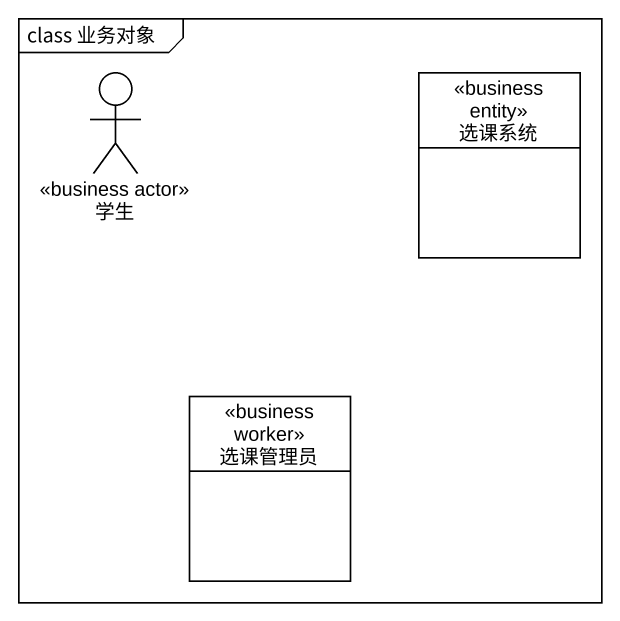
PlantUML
@startuml
mainframe class 业务对象
allowmixing
hide circle
hide empty members
actor 学生 <<business actor>>
class 选课系统 <<business entity>>
class 选课管理员 <<business worker>>
@enduml
